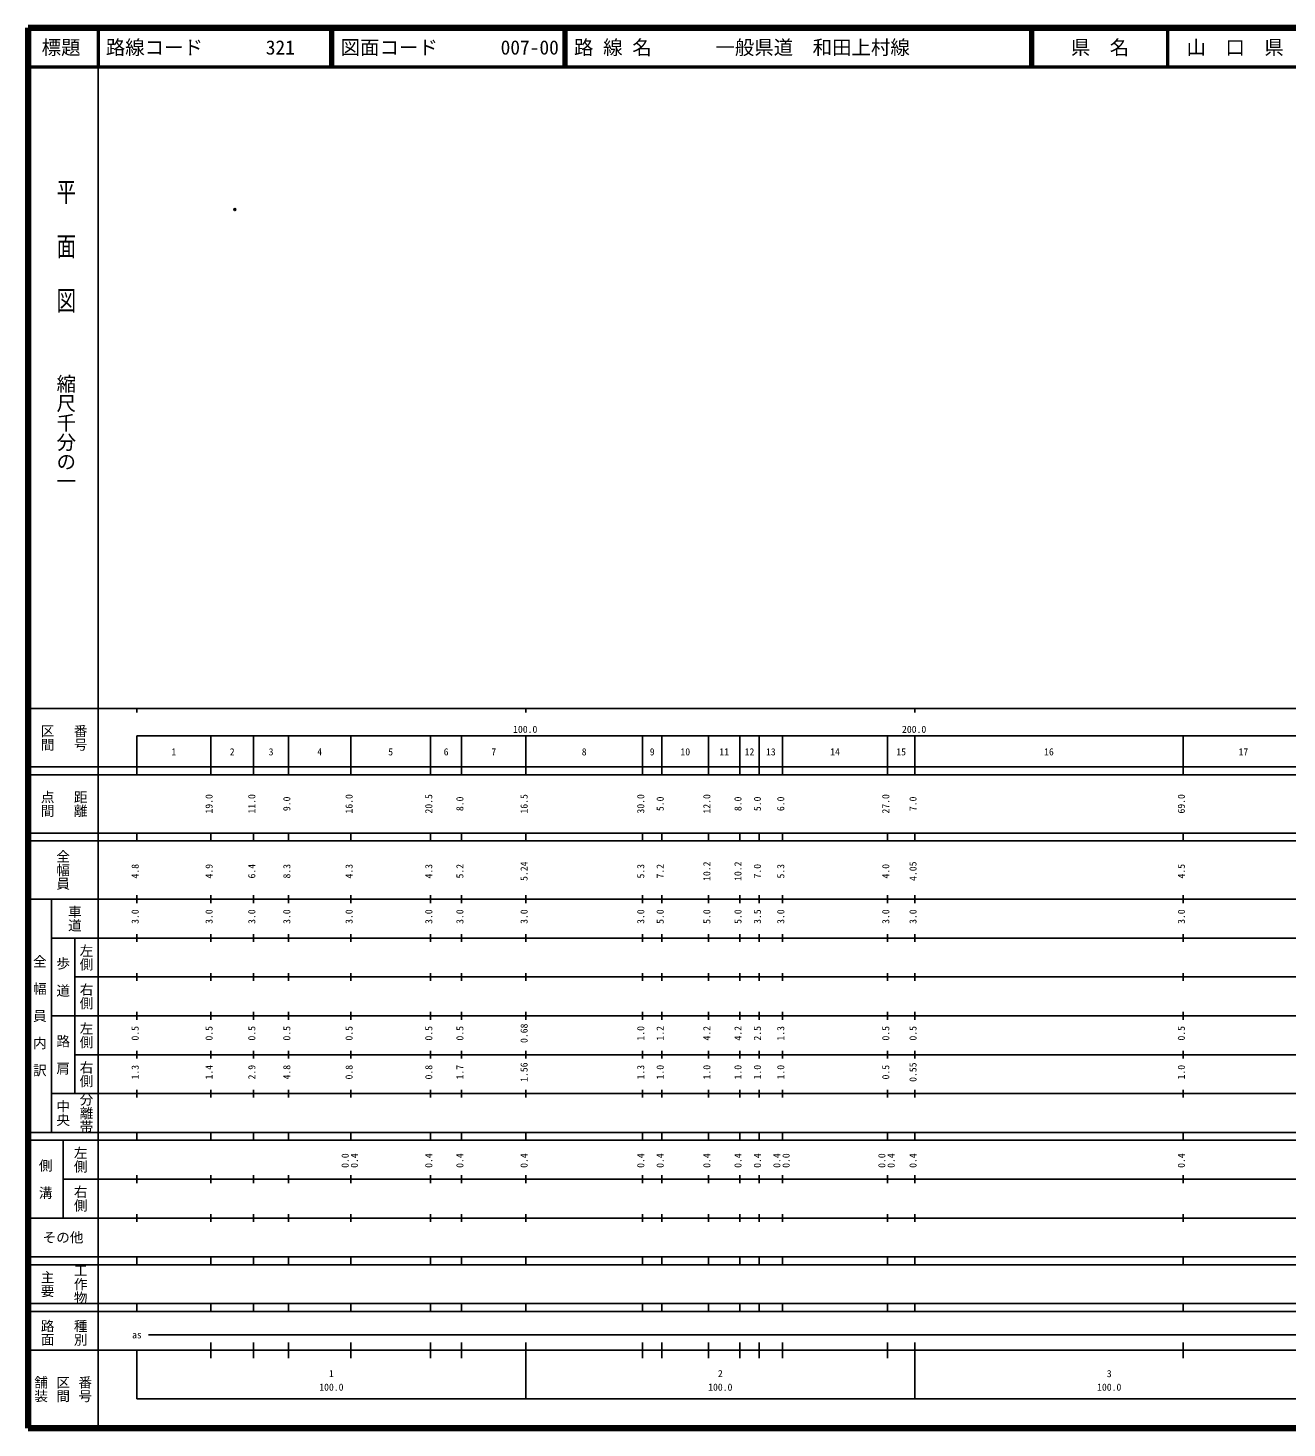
# Model space of a CAD drawing. Units: millimetres on the paper. Extents: x 40 to 680, y 20 to 380.
# Drawn here: x 40 to 363.7, y 20 to 380 of the extents above; entities that cross this region are included whole.
import ezdxf
from ezdxf.enums import TextEntityAlignment as Align

# ---------------------------------------------------------------- set-up
doc = ezdxf.new("R2010")
doc.units = ezdxf.units.MM
doc.header["$PDMODE"] = 32
doc.header["$PDSIZE"] = 0.5
doc.layers.add('M-OTRS', color=6, linetype='Continuous')
doc.layers.add('M-TTL-TXT', color=7, linetype='Continuous')
for name, color, linetype, lineweight in [('M-TTL', 2, 'Continuous', 140), ('M-TTL-BAND', 7, 'Continuous', 25), ('M-TTL-LINE', 7, 'Continuous', 50)]:
    doc.layers.add(name, color=color, linetype=linetype, lineweight=lineweight)
doc.styles.add('@ＭＳ ゴシック', font='')
doc.styles.add('ＭＳ ゴシック', font='')
doc.styles.get('@ＭＳ ゴシック').set_extended_font_data('@MS Gothic')
doc.styles.get('ＭＳ ゴシック').set_extended_font_data('MS Gothic')

msp = doc.modelspace()

# ---------------------------------------------------------------- linework, layer by layer
at = {"layer": 'M-OTRS'}
msp.add_point((93.182, 333.3), dxfattribs=at)
at = {"layer": 'M-TTL'}
for p, q in [((40, 380), (40, 20)), ((680, 380), (40, 380)), ((40, 20), (680, 20))]:
    msp.add_line(p, q, dxfattribs=at)
at = {"layer": 'M-TTL-BAND'}
for p, q in [((58, 370), (58, 20)), ((40, 205), (579, 205)), ((68, 205), (68, 204)), ((168, 205), (168, 204)), ((268, 205), (268, 204)), ((68, 198), (579, 198)), ((68, 198), (68, 188)), ((87, 188), (87, 198)), ((98, 188), (98, 198)), ((107, 188), (107, 198)), ((123, 188), (123, 198)), ((143.5, 188), (143.5, 198)), ((151.5, 188), (151.5, 198)), ((168, 188), (168, 198)), ((198, 188), (198, 198)), ((203, 188), (203, 198)), ((215, 188), (215, 198)), ((223, 188), (223, 198)), ((228, 188), (228, 198)), ((234, 188), (234, 198)), ((261, 188), (261, 198)), ((268, 188), (268, 198)), ((337, 188), (337, 198)), ((40, 190), (579, 190)), ((40, 188), (579, 188)), ((40, 173), (579, 173)), ((68, 171), (68, 173)), ((87, 171), (87, 173)), ((98, 171), (98, 173)), ((107, 171), (107, 173)), ((123, 171), (123, 173)), ((143.5, 171), (143.5, 173)), ((151.5, 171), (151.5, 173)), ((168, 171), (168, 173)), ((198, 171), (198, 173)), ((203, 171), (203, 173)), ((215, 171), (215, 173)), ((223, 171), (223, 173)), ((228, 171), (228, 173)), ((234, 171), (234, 173)), ((261, 171), (261, 173)), ((268, 171), (268, 173)), ((337, 171), (337, 173)), ((40, 171), (579, 171)), ((40, 156), (579, 156)), ((46, 96), (46, 156)), ((68, 155), (68, 157)), ((87, 155), (87, 157)), ((98, 155), (98, 157)), ((107, 155), (107, 157)), ((123, 155), (123, 157)), ((143.5, 155), (143.5, 157)), ((151.5, 155), (151.5, 157)), ((168, 155), (168, 157)), ((198, 155), (198, 157)), ((203, 155), (203, 157)), ((215, 155), (215, 157)), ((223, 155), (223, 157)), ((228, 155), (228, 157)), ((234, 155), (234, 157)), ((261, 155), (261, 157)), ((268, 155), (268, 157)), ((337, 155), (337, 157)), ((46, 146), (579, 146)), ((52, 146), (52, 106)), ((68, 145), (68, 147)), ((87, 145), (87, 147)), ((98, 145), (98, 147)), ((107, 145), (107, 147)), ((123, 145), (123, 147)), ((143.5, 145), (143.5, 147)), ((151.5, 145), (151.5, 147)), ((168, 145), (168, 147)), ((198, 145), (198, 147)), ((203, 145), (203, 147)), ((215, 145), (215, 147)), ((223, 145), (223, 147)), ((228, 145), (228, 147)), ((234, 145), (234, 147)), ((261, 145), (261, 147)), ((268, 145), (268, 147)), ((337, 145), (337, 147)), ((68, 135), (68, 137)), ((87, 135), (87, 137)), ((98, 135), (98, 137)), ((107, 135), (107, 137)), ((123, 135), (123, 137)), ((143.5, 135), (143.5, 137)), ((151.5, 135), (151.5, 137)), ((168, 135), (168, 137)), ((198, 135), (198, 137)), ((203, 135), (203, 137)), ((215, 135), (215, 137)), ((223, 135), (223, 137)), ((228, 135), (228, 137)), ((234, 135), (234, 137)), ((261, 135), (261, 137)), ((268, 135), (268, 137)), ((337, 135), (337, 137)), ((52, 136), (579, 136)), ((46, 126), (579, 126)), ((68, 125), (68, 127)), ((87, 125), (87, 127)), ((98, 125), (98, 127)), ((107, 125), (107, 127)), ((123, 125), (123, 127)), ((143.5, 125), (143.5, 127)), ((151.5, 125), (151.5, 127)), ((168, 125), (168, 127)), ((198, 125), (198, 127)), ((203, 125), (203, 127)), ((215, 125), (215, 127)), ((223, 125), (223, 127)), ((228, 125), (228, 127)), ((234, 125), (234, 127)), ((261, 125), (261, 127)), ((268, 125), (268, 127)), ((337, 125), (337, 127)), ((52, 116), (579, 116)), ((68, 115), (68, 117)), ((87, 115), (87, 117)), ((98, 115), (98, 117)), ((107, 115), (107, 117)), ((123, 115), (123, 117)), ((143.5, 115), (143.5, 117)), ((151.5, 115), (151.5, 117)), ((168, 115), (168, 117)), ((198, 115), (198, 117)), ((203, 115), (203, 117)), ((215, 115), (215, 117)), ((223, 115), (223, 117)), ((228, 115), (228, 117)), ((234, 115), (234, 117)), ((261, 115), (261, 117)), ((268, 115), (268, 117)), ((337, 115), (337, 117)), ((46, 106), (579, 106)), ((68, 105), (68, 107)), ((87, 105), (87, 107)), ((98, 105), (98, 107)), ((107, 105), (107, 107)), ((123, 105), (123, 107)), ((143.5, 105), (143.5, 107)), ((151.5, 105), (151.5, 107)), ((168, 105), (168, 107)), ((198, 105), (198, 107)), ((203, 105), (203, 107)), ((215, 105), (215, 107)), ((223, 105), (223, 107)), ((228, 105), (228, 107)), ((234, 105), (234, 107)), ((261, 105), (261, 107)), ((268, 105), (268, 107)), ((337, 105), (337, 107)), ((40, 96), (579, 96)), ((40, 94), (579, 94)), ((49, 94), (49, 74)), ((68, 94), (68, 96)), ((87, 94), (87, 96)), ((98, 94), (98, 96)), ((107, 94), (107, 96)), ((123, 94), (123, 96)), ((143.5, 94), (143.5, 96)), ((151.5, 94), (151.5, 96)), ((168, 94), (168, 96)), ((198, 94), (198, 96)), ((203, 94), (203, 96)), ((215, 94), (215, 96)), ((223, 94), (223, 96)), ((228, 94), (228, 96)), ((234, 94), (234, 96)), ((261, 94), (261, 96)), ((268, 94), (268, 96)), ((337, 94), (337, 96)), ((49, 84), (579, 84)), ((68, 83), (68, 85)), ((87, 83), (87, 85)), ((98, 83), (98, 85)), ((107, 83), (107, 85)), ((123, 83), (123, 85)), ((143.5, 83), (143.5, 85)), ((151.5, 83), (151.5, 85)), ((168, 83), (168, 85)), ((198, 83), (198, 85)), ((203, 83), (203, 85)), ((215, 83), (215, 85)), ((223, 83), (223, 85)), ((228, 83), (228, 85)), ((234, 83), (234, 85)), ((261, 83), (261, 85)), ((268, 83), (268, 85)), ((337, 83), (337, 85)), ((40, 74), (579, 74)), ((68, 73), (68, 75)), ((87, 73), (87, 75)), ((98, 73), (98, 75)), ((107, 73), (107, 75)), ((123, 73), (123, 75)), ((143.5, 73), (143.5, 75)), ((151.5, 73), (151.5, 75)), ((168, 73), (168, 75)), ((198, 73), (198, 75)), ((203, 73), (203, 75)), ((215, 73), (215, 75)), ((223, 73), (223, 75)), ((228, 73), (228, 75)), ((234, 73), (234, 75)), ((261, 73), (261, 75)), ((268, 73), (268, 75)), ((337, 73), (337, 75)), ((40, 64), (579, 64)), ((40, 62), (579, 62)), ((68, 62), (68, 64)), ((87, 62), (87, 64)), ((98, 62), (98, 64)), ((107, 62), (107, 64)), ((123, 62), (123, 64)), ((143.5, 62), (143.5, 64)), ((151.5, 62), (151.5, 64)), ((168, 62), (168, 64)), ((198, 62), (198, 64)), ((203, 62), (203, 64)), ((215, 62), (215, 64)), ((223, 62), (223, 64)), ((228, 62), (228, 64)), ((234, 62), (234, 64)), ((261, 62), (261, 64)), ((268, 62), (268, 64)), ((337, 62), (337, 64)), ((40, 52), (579, 52)), ((68, 50), (68, 52)), ((87, 50), (87, 52)), ((98, 50), (98, 52)), ((107, 50), (107, 52)), ((123, 50), (123, 52)), ((143.5, 50), (143.5, 52)), ((151.5, 50), (151.5, 52)), ((168, 50), (168, 52)), ((198, 50), (198, 52)), ((203, 50), (203, 52)), ((215, 50), (215, 52)), ((223, 50), (223, 52)), ((228, 50), (228, 52)), ((234, 50), (234, 52)), ((261, 50), (261, 52)), ((268, 50), (268, 52)), ((337, 50), (337, 52)), ((40, 50), (579, 50)), ((71, 44), (565, 44)), ((40, 40), (579, 40)), ((68, 40), (68, 27.5)), ((87, 38), (87, 42)), ((98, 38), (98, 42)), ((107, 38), (107, 42)), ((123, 38), (123, 42)), ((143.5, 38), (143.5, 42)), ((151.5, 38), (151.5, 42)), ((168, 27.5), (168, 42)), ((198, 38), (198, 42)), ((203, 38), (203, 42)), ((215, 38), (215, 42)), ((223, 38), (223, 42)), ((228, 38), (228, 42)), ((234, 38), (234, 42)), ((261, 38), (261, 42)), ((268, 27.5), (268, 42)), ((337, 38), (337, 42)), ((68, 27.5), (579, 27.5))]:
    msp.add_line(p, q, dxfattribs=at)
at = {"layer": 'M-TTL-LINE'}
for p, q in [((58, 380), (58, 370)), ((117.75, 380), (117.75, 370)), ((118.25, 380), (118.25, 370)), ((177.75, 380), (177.75, 370)), ((178.25, 380), (178.25, 370)), ((297.75, 380), (297.75, 370)), ((298.25, 380), (298.25, 370)), ((333, 380), (333, 370)), ((40, 370), (680, 370))]:
    msp.add_line(p, q, dxfattribs=at)

# ---------------------------------------------------------------- texts
at = {"layer": 'M-TTL-BAND', "style": '@ＭＳ ゴシック', "width": 1.4}
msp.add_text('平  面  図', height=3.666, rotation=270, dxfattribs=at).set_placement((49.777, 306.475), align=Align.MIDDLE_RIGHT)
at = {"layer": 'M-TTL-BAND', "style": '@ＭＳ ゴシック'}
msp.add_text('縮尺千分の一', height=3.666, rotation=270, dxfattribs=at).set_placement((49.777, 261.03), align=Align.MIDDLE_RIGHT)
for s, p in [('区間', (45, 197.5)), ('番号', (53.5, 197.5)), ('点間', (45, 180.5)), ('距離', (53.5, 180.5)), ('全幅員', (49, 163.5)), ('車道', (52, 151)), ('左側', (55, 141)), ('全\u3000幅\u3000員\u3000内\u3000訳', (43, 126)), ('歩\u3000道', (49, 136)), ('右側', (55, 131)), ('左側', (55, 121)), ('路\u3000肩', (49, 116)), ('右側', (55, 111)), ('分離帯', (55, 101)), ('中央', (49, 101)), ('左側', (53.5, 89)), ('側\u3000溝', (44.5, 84)), ('右側', (53.5, 79)), ('工作物', (53.5, 57)), ('主要', (45, 57)), ('路面', (45, 44.5)), ('種別', (53.5, 44.5)), ('舗装', (43.333, 30)), ('区間', (49, 30)), ('番号', (54.667, 30))]:
    msp.add_text(s, height=2.566, rotation=270, dxfattribs=at).set_placement(p, align=Align.MIDDLE_CENTER)
at = {"layer": 'M-TTL-BAND', "style": 'ＭＳ ゴシック'}
for s, p in [('100.0', (167.844, 198.195)), ('200.0', (267.844, 198.195)), ('1', (77.5, 192.405)), ('2', (92.5, 192.405)), ('3', (102.5, 192.405)), ('4', (115, 192.405)), ('5', (133.25, 192.405)), ('6', (147.5, 192.405)), ('7', (159.75, 192.405)), ('8', (183, 192.405)), ('9', (200.5, 192.405)), ('10', (209, 192.405)), ('11', (219, 192.405)), ('12', (225.5, 192.405)), ('13', (231, 192.405)), ('14', (247.5, 192.405)), ('15', (264.5, 192.405)), ('16', (302.5, 192.405)), ('17', (352.5, 192.405)), ('as', (68, 42.5)), ('1', (118, 32.523)), ('2', (218, 32.523)), ('3', (318, 32.523)), ('100.0', (118, 29.033)), ('100.0', (218, 29.033)), ('100.0', (318, 29.033))]:
    msp.add_text(s, height=1.833, dxfattribs=at).set_placement(p, align=Align.BOTTOM_CENTER)
for s, p in [('19.0', (88, 180.5)), ('11.0', (99, 180.5)), ('9.0', (108, 180.5)), ('16.0', (124, 180.5)), ('20.5', (144.5, 180.5)), ('8.0', (152.5, 180.5)), ('16.5', (169, 180.5)), ('30.0', (199, 180.5)), ('5.0', (204, 180.5)), ('12.0', (216, 180.5)), ('8.0', (224, 180.5)), ('5.0', (229, 180.5)), ('6.0', (235, 180.5)), ('27.0', (262, 180.5)), ('7.0', (269, 180.5)), ('69.0', (338, 180.5)), ('4.8', (69, 163.174)), ('4.9', (88, 163.174)), ('6.4', (99, 163.174)), ('8.3', (108, 163.174)), ('4.3', (124, 163.174)), ('4.3', (144.5, 163.174)), ('5.2', (152.5, 163.174)), ('5.24', (169, 163.174)), ('5.3', (199, 163.174)), ('7.2', (204, 163.174)), ('10.2', (216, 163.174)), ('10.2', (224, 163.174)), ('7.0', (229, 163.174)), ('5.3', (235, 163.174)), ('4.0', (262, 163.174)), ('4.05', (269, 163.174)), ('4.5', (338, 163.174)), ('3.0', (69, 151.5)), ('3.0', (88, 151.5)), ('3.0', (99, 151.5)), ('3.0', (108, 151.5)), ('3.0', (124, 151.5)), ('3.0', (144.5, 151.5)), ('3.0', (152.5, 151.5)), ('3.0', (169, 151.5)), ('3.0', (199, 151.5)), ('5.0', (204, 151.5)), ('5.0', (216, 151.5)), ('5.0', (224, 151.5)), ('3.5', (229, 151.5)), ('3.0', (235, 151.5)), ('3.0', (262, 151.5)), ('3.0', (269, 151.5)), ('3.0', (338, 151.5)), ('0.5', (69, 121.5)), ('0.5', (88, 121.5)), ('0.5', (99, 121.5)), ('0.5', (108, 121.5)), ('0.5', (124, 121.5)), ('0.5', (144.5, 121.5)), ('0.5', (152.5, 121.5)), ('0.68', (169, 121.5)), ('1.0', (199, 121.5)), ('1.2', (204, 121.5)), ('4.2', (216, 121.5)), ('4.2', (224, 121.5)), ('2.5', (229, 121.5)), ('1.3', (235, 121.5)), ('0.5', (262, 121.5)), ('0.5', (269, 121.5)), ('0.5', (338, 121.5)), ('1.3', (69, 111.5)), ('1.4', (88, 111.5)), ('2.9', (99, 111.5)), ('4.8', (108, 111.5)), ('0.8', (124, 111.5)), ('0.8', (144.5, 111.5)), ('1.7', (152.5, 111.5)), ('1.56', (169, 111.5)), ('1.3', (199, 111.5)), ('1.0', (204, 111.5)), ('1.0', (216, 111.5)), ('1.0', (224, 111.5)), ('1.0', (229, 111.5)), ('1.0', (235, 111.5)), ('0.5', (262, 111.5)), ('0.55', (269, 111.5)), ('1.0', (338, 111.5)), ('0.0', (123, 88.764)), ('0.4', (125.37, 88.764)), ('0.4', (144.5, 88.764)), ('0.4', (152.5, 88.764)), ('0.4', (169, 88.764)), ('0.4', (199, 88.764)), ('0.4', (204, 88.764)), ('0.4', (216, 88.764)), ('0.4', (224, 88.764)), ('0.4', (229, 88.764)), ('0.4', (234, 88.764)), ('0.0', (236.37, 88.764)), ('0.0', (261, 88.764)), ('0.4', (263.37, 88.764)), ('0.4', (269, 88.764)), ('0.4', (338, 88.764))]:
    msp.add_text(s, height=1.833, rotation=90, dxfattribs=at).set_placement(p, align=Align.BOTTOM_CENTER)
msp.add_text('その他', height=2.566, dxfattribs=at).set_placement((49, 69), align=Align.MIDDLE_CENTER)
at = {"layer": 'M-TTL-TXT', "style": 'ＭＳ ゴシック'}
for s, p in [('標題', (48.5, 375)), ('県\u3000名', (315.625, 375)), ('山\u3000口\u3000県', (350.375, 375))]:
    msp.add_text(s, height=3.666, dxfattribs=at).set_placement(p, align=Align.MIDDLE_CENTER)
for s, p in [('路線コード', (60, 375)), ('321', (101.142, 375)), ('図面コード', (120.38, 375)), ('007-00', (161.521, 375)), ('路 線 名', (180.38, 375)), ('一般県道\u3000和田上村線', (216.734, 375))]:
    msp.add_text(s, height=3.666, dxfattribs=at).set_placement(p, align=Align.MIDDLE_LEFT)

doc.saveas('drawing.dxf')
